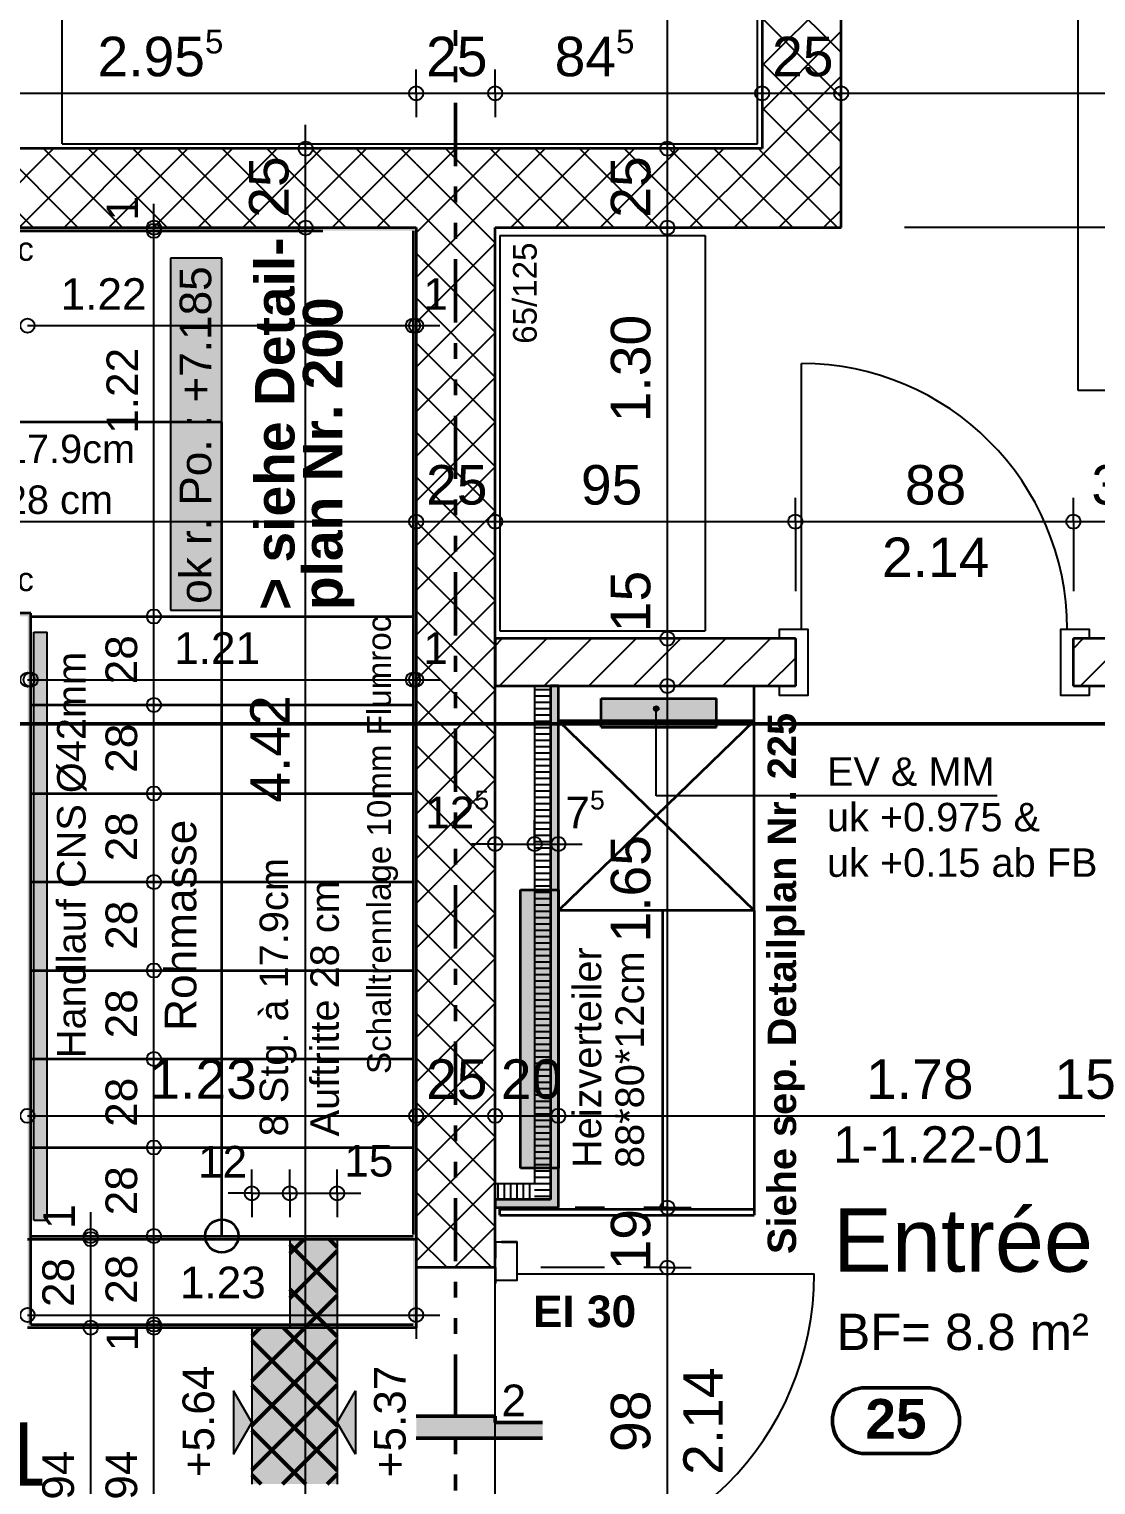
# Model space of a CAD drawing. Header units: centimetres. Extents: x 0.3 to 84.3, y 0.3 to 59.7.
# Drawn here: x 49.17 to 55.92, y 29.68 to 38.89 of the extents above; entities that cross this region are included whole.
import ezdxf

# ---------------------------------------------------------------- set-up
doc = ezdxf.new("R2010")
doc.units = ezdxf.units.CM
for name, pattern in [('AUSGEZOGEN', [0]), ('LINIE_23', [0.79, 0.4, -0.13, 0, -0.13, 0, -0.13]), ('PHANTOM', [63.5, 31.75, -6.35, 6.35, -6.35, 6.35, -6.35]), ('PUNKT', [6.35, 0, -6.35]), ('RAND', [44.45, 12.7, -6.35, 12.7, -6.35, 0, -6.35]), ('STRICHPUNKT', [25.4, 12.7, -6.35, 0, -6.35]), ('VERDECKT', [9.525, 6.35, -3.175])]:
    doc.linetypes.add(name, pattern=pattern)
for name, color, linetype, lineweight in [('Bauachsen grob', 7, 'RAND', 25), ('Bodenplatte', 7, 'AUSGEZOGEN', 35), ('Daemmung', 7, 'AUSGEZOGEN', 35), ('Detailmasse', 7, 'AUSGEZOGEN', 25), ('Einbaumoebel', 7, 'AUSGEZOGEN', 25), ('Lauflinie', 7, 'AUSGEZOGEN', 25), ('Leichtbauwaende', 7, 'AUSGEZOGEN', 35), ('Metallbauarbeiten', 7, 'AUSGEZOGEN', 35), ('Raumbezeichnung', 7, 'AUSGEZOGEN', 35), ('Schnittbegrenzung', 7, 'AUSGEZOGEN', 25), ('Stufen', 7, 'AUSGEZOGEN', 50), ('Text Koten', 7, 'AUSGEZOGEN', 50), ('Text Werkplan Ausfuehrung', 7, 'AUSGEZOGEN', 50), ('Tuerschwelle', 7, 'AUSGEZOGEN', 50), ('Tuerzarge', 7, 'AUSGEZOGEN', 25), ('Vermassung Decke', 180, 'VERDECKT', 50), ('Wand Beton bewehrt', 7, 'AUSGEZOGEN', 35), ('Wand Mauerwerk tragend', 7, 'AUSGEZOGEN', 35), ('Werkplan- Ausfuehrungsmasse', 7, 'AUSGEZOGEN', 25)]:
    doc.layers.add(name, color=color, linetype=linetype, lineweight=lineweight)
for name, color, linetype, lineweight, true_color in [('Brand Text', 7, 'AUSGEZOGEN', 35, 0x656565), ('Elektro Text', 7, 'AUSGEZOGEN', 35, 0x656565), ('Fachplaner Elektro', 7, 'AUSGEZOGEN', 35, 0x656565), ('Fachplaner HLK', 7, 'AUSGEZOGEN', 35, 0x656565), ('HLK Text', 7, 'AUSGEZOGEN', 35, 0x656565), ('Moebel', 7, 'AUSGEZOGEN', 25, 0xababab), ('Sanitaer Vermassung', 7, 'AUSGEZOGEN', 35, 0x656565)]:
    doc.layers.add(name, color=color, linetype=linetype, lineweight=lineweight, true_color=true_color)
doc.styles.add('ARIAL', font='ARIAL.TTF')

msp = doc.modelspace()

# ---------------------------------------------------------------- hatches: boundary and pattern name
at = {"layer": 'Bodenplatte', "linetype": 'AUSGEZOGEN', "lineweight": 50, "true_color": 0xe0ffe0}
msp.add_hatch(color=254, dxfattribs=at).paths.add_polyline_path([(50.58, 29.684), (51.12, 29.684), (51.12, 31.234), (50.82, 31.234), (50.82, 30.674), (50.58, 30.674)])
at = {"layer": 'Bodenplatte', "linetype": 'AUSGEZOGEN', "lineweight": 25}
msp.add_hatch(color=7, dxfattribs=at).paths.add_polyline_path([(50.464, 30.274), (50.464, 29.874), (50.58, 30.074)])
msp.add_hatch(color=7, dxfattribs=at).paths.add_polyline_path([(51.236, 30.274), (51.236, 29.874), (51.12, 30.074)], flags=16)
at = {"layer": 'Daemmung', "linetype": 'PUNKT', "lineweight": 35}
msp.add_hatch(color=254, dxfattribs=at).paths.add_polyline_path([(46.8507, 37.634), (46.8622, 37.614), (51.6, 37.614), (51.6, 30.694), (49.18, 30.694), (49.18, 31.254), (49.16, 31.254), (49.16, 30.674), (51.62, 30.674), (51.62, 37.634)])
at = {"layer": 'Daemmung', "linetype": 'AUSGEZOGEN', "lineweight": 35}
msp.add_hatch(color=254, dxfattribs=at).paths.add_polyline_path([(49.18, 31.254), (49.18, 35.194), (48.2594, 35.194), (48.2709, 35.174), (49.16, 35.174), (49.16, 31.254)])
at = {"layer": 'Elektro Text', "linetype": 'AUSGEZOGEN', "lineweight": 25}
for points in [[(53.125, 34.591), (53.155, 34.591), (53.1529, 34.5985)], [(53.125, 34.591), (53.1529, 34.5985), (53.1271, 34.5985)], [(53.1271, 34.5835), (53.155, 34.591), (53.125, 34.591)], [(53.1271, 34.5985), (53.1529, 34.5985), (53.1475, 34.6039)], [(53.1271, 34.5985), (53.1475, 34.6039), (53.1325, 34.6039)], [(53.1271, 34.5835), (53.1529, 34.5835), (53.155, 34.591)], [(53.1325, 34.5781), (53.1529, 34.5835), (53.1271, 34.5835)], [(53.1325, 34.6039), (53.1475, 34.6039), (53.14, 34.606)], [(53.1325, 34.5781), (53.1475, 34.5781), (53.1529, 34.5835)], [(53.1475, 34.5781), (53.1325, 34.5781), (53.14, 34.576)]]:
    msp.add_hatch(color=40, dxfattribs=at).paths.add_polyline_path(points)
at = {"layer": 'Fachplaner Elektro', "linetype": 'AUSGEZOGEN', "lineweight": 35, "true_color": 0xfff5eb}
msp.add_hatch(color=7, dxfattribs=at).paths.add_polyline_path([(52.79, 34.654), (52.79, 34.474), (53.52, 34.474), (53.52, 34.654)])
at = {"layer": 'Fachplaner HLK', "linetype": 'AUSGEZOGEN', "lineweight": 35, "true_color": 0xffebeb}
msp.add_hatch(color=7, dxfattribs=at).paths.add_polyline_path([(52.28, 31.684), (52.52, 31.684), (52.52, 33.444), (52.28, 33.444)])
at = {"layer": 'Leichtbauwaende', "linetype": 'AUSGEZOGEN', "lineweight": 25, "true_color": 0xc7c7c7}
for points in [[(52.52, 31.434), (52.52, 34.734), (52.47, 34.734), (52.47, 31.434)], [(52.12, 31.434), (52.47, 31.434), (52.47, 31.484), (52.12, 31.484)]]:
    msp.add_hatch(color=9, dxfattribs=at).paths.add_polyline_path(points)
at = {"layer": 'Metallbauarbeiten', "linetype": 'AUSGEZOGEN', "lineweight": 25, "true_color": 0xf1f1f1}
msp.add_hatch(color=7, dxfattribs=at).paths.add_polyline_path([(49.2, 35.074), (49.2, 31.354), (49.284, 31.354), (49.284, 35.074)])
at = {"layer": 'Text Koten', "linetype": 'AUSGEZOGEN', "lineweight": 25, "true_color": 0xf1f1f1}
msp.add_hatch(color=7, dxfattribs=at).paths.add_polyline_path([(50.39, 35.214), (50.39, 37.4407), (50.0656, 37.4407), (50.0656, 35.214)])
at = {"layer": 'Tuerschwelle', "linetype": 'AUSGEZOGEN', "lineweight": 50, "true_color": 0x575757}
msp.add_hatch(color=251, dxfattribs=at).paths.add_polyline_path([(51.62, 30.114), (51.62, 29.974), (52.42, 29.974), (52.42, 30.074), (52.12, 30.074), (52.12, 30.114)])

# ---------------------------------------------------------------- linework, layer by layer
at = {"layer": 'Bauachsen grob', "color": 32, "linetype": 'LINIE_23', "lineweight": 50, "true_color": 0xc36e14}
msp.add_line((51.87, 1.394), (51.87, 57.974), dxfattribs=at)
at = {"layer": 'Bodenplatte', "color": 92, "linetype": 'VERDECKT', "lineweight": 35, "true_color": 0x00c600}
for p, q in [((49.16, 31.234), (51.62, 31.234)), ((51.62, 31.234), (51.62, 30.674)), ((51.62, 30.674), (49.16, 30.674))]:
    msp.add_line(p, q, dxfattribs=at)
at = {"layer": 'Bodenplatte', "color": 7, "linetype": 'AUSGEZOGEN', "lineweight": 25}
for p, q in [((50.82, 31.234), (50.82, 30.674)), ((51.12, 31.234), (50.82, 31.234)), ((51.08, 31.234), (50.82, 31.234)), ((51.12, 31.234), (50.82, 31.234)), ((51.08, 31.234), (50.82, 31.234)), ((51.12, 31.234), (51.12, 29.684)), ((50.82, 30.674), (50.58, 30.674)), ((50.58, 30.674), (50.58, 29.684)), ((50.58, 30.074), (50.464, 30.274)), ((50.464, 30.274), (50.464, 29.874)), ((51.12, 30.074), (51.236, 30.274)), ((51.236, 30.274), (51.236, 29.874)), ((50.464, 29.874), (50.58, 30.074)), ((50.58, 30.074), (50.58, 30.074)), ((50.58, 30.074), (50.58, 30.074)), ((50.58, 30.074), (50.58, 29.874)), ((50.58, 30.074), (50.58, 30.074)), ((50.58, 30.074), (50.58, 30.074)), ((51.236, 29.874), (51.12, 30.074)), ((51.12, 30.074), (51.12, 30.074)), ((51.12, 30.074), (51.12, 30.074)), ((51.12, 30.074), (51.12, 29.874)), ((51.12, 30.074), (51.12, 30.074)), ((51.12, 30.074), (51.12, 30.074))]:
    msp.add_line(p, q, dxfattribs=at)
at = {"layer": 'Bodenplatte', "color": 7, "linetype": 'AUSGEZOGEN', "lineweight": 50}
for p, q in [((50.82, 31.1435), (50.9105, 31.234)), ((51.0695, 31.234), (51.12, 31.1835)), ((50.82, 31.2006), (51.12, 30.9006)), ((50.82, 30.8607), (51.12, 31.1607)), ((50.58, 30.3379), (51.12, 30.8779)), ((50.82, 30.9178), (51.12, 30.6178)), ((50.58, 30.6207), (50.6333, 30.674)), ((50.781, 30.674), (51.12, 30.335)), ((50.58, 30.055), (51.12, 30.595)), ((50.58, 30.5921), (51.12, 30.0521)), ((50.58, 29.7722), (51.12, 30.3122)), ((50.58, 30.3093), (51.12, 29.7693)), ((50.7747, 29.684), (51.12, 30.0293)), ((50.58, 30.0264), (50.9224, 29.684)), ((50.58, 29.7436), (50.6396, 29.684)), ((51.0575, 29.684), (51.12, 29.7465))]:
    msp.add_line(p, q, dxfattribs=at)
at = {"layer": 'Daemmung', "color": 240, "linetype": 'VERDECKT', "lineweight": 35}
for p, q in [((44.68, 37.614), (51.6, 37.614)), ((51.6, 37.614), (51.6, 30.694)), ((49.18, 35.194), (48.2594, 35.194)), ((49.18, 30.694), (49.18, 35.194)), ((49.18, 30.694), (51.6, 30.694))]:
    msp.add_line(p, q, dxfattribs=at)
at = {"layer": 'Detailmasse', "color": 240, "linetype": 'AUSGEZOGEN', "lineweight": 25}
for p, q in [((49.96, 37.634), (49.96, 37.784)), ((49.96, 37.634), (49.81, 37.634)), ((49.96, 37.614), (49.81, 37.614)), ((49.96, 37.634), (50.11, 37.634)), ((49.96, 37.614), (49.96, 37.634)), ((49.96, 37.614), (50.11, 37.614)), ((49.96, 35.174), (49.96, 37.614)), ((51.6, 37.014), (51.6, 37.164)), ((51.62, 37.014), (51.62, 37.164)), ((49.16, 37.014), (51.6, 37.014)), ((51.6, 37.014), (51.6, 36.864)), ((51.6, 37.014), (51.62, 37.014)), ((51.62, 37.014), (51.62, 36.864)), ((51.62, 37.014), (51.77, 37.014)), ((49.96, 35.174), (49.81, 35.174)), ((49.96, 35.174), (50.11, 35.174)), ((49.96, 34.614), (49.96, 35.174)), ((49.18, 34.774), (49.18, 34.924)), ((51.6, 34.774), (51.6, 34.924)), ((51.62, 34.774), (51.62, 34.924)), ((49.16, 34.774), (49.18, 34.774)), ((49.18, 34.774), (49.18, 34.624)), ((49.18, 34.774), (51.6, 34.774)), ((51.6, 34.774), (51.6, 34.624)), ((51.6, 34.774), (51.62, 34.774)), ((51.62, 34.774), (51.62, 34.624)), ((51.62, 34.774), (51.77, 34.774)), ((49.96, 34.614), (49.81, 34.614)), ((49.96, 34.614), (50.11, 34.614)), ((49.96, 34.054), (49.96, 34.614)), ((49.96, 34.054), (49.81, 34.054)), ((49.96, 34.054), (50.11, 34.054)), ((49.96, 33.494), (49.96, 34.054)), ((49.96, 33.494), (49.81, 33.494)), ((49.96, 33.494), (50.11, 33.494)), ((49.96, 32.934), (49.96, 33.494)), ((49.96, 32.934), (49.81, 32.934)), ((49.96, 32.934), (50.11, 32.934)), ((49.96, 32.374), (49.96, 32.934)), ((49.96, 32.374), (49.81, 32.374)), ((49.96, 32.374), (50.11, 32.374)), ((49.96, 31.814), (49.96, 32.374)), ((49.96, 31.814), (49.81, 31.814)), ((49.96, 31.814), (50.11, 31.814)), ((49.96, 31.254), (49.96, 31.814)), ((49.96, 31.254), (49.81, 31.254)), ((49.96, 31.254), (50.11, 31.254)), ((49.96, 30.694), (49.96, 31.254)), ((49.96, 30.694), (49.81, 30.694)), ((49.96, 30.674), (49.81, 30.674)), ((49.96, 30.694), (50.11, 30.694)), ((49.96, 30.674), (49.96, 30.694)), ((49.96, 30.674), (50.11, 30.674))]:
    msp.add_line(p, q, dxfattribs=at)
msp.add_lwpolyline([(49.96, 28.794), (49.96, 30.1981), (49.96, 30.1981), (49.96, 30.674)], dxfattribs=at)
for centre in [(49.96, 37.634), (49.96, 37.614), (49.16, 37.014), (51.6, 37.014), (51.62, 37.014), (49.96, 35.174), (49.16, 34.774), (49.18, 34.774), (51.6, 34.774), (51.62, 34.774), (49.96, 34.614), (49.96, 34.054), (49.96, 33.494), (49.96, 32.934), (49.96, 32.374), (49.96, 31.814), (49.96, 31.254), (49.96, 30.694), (49.96, 30.674)]:
    msp.add_circle(centre, 0.045, dxfattribs=at)
at = {"layer": 'Einbaumoebel', "color": 7, "linetype": 'AUSGEZOGEN', "lineweight": 35}
for p, q in [((53.76, 33.314), (53.76, 34.734)), ((53.76, 34.514), (52.52, 34.514)), ((52.52, 33.314), (52.52, 34.514)), ((52.52, 34.514), (53.76, 33.314)), ((53.76, 34.514), (52.52, 33.314)), ((53.76, 33.314), (52.52, 33.314)), ((52.15, 31.386), (52.15, 31.424)), ((52.15, 31.424), (53.76, 31.424)), ((53.76, 31.424), (53.76, 31.386)), ((52.15, 31.386), (53.76, 31.386))]:
    msp.add_line(p, q, dxfattribs=at)
at = {"layer": 'Einbaumoebel', "color": 7, "linetype": 'PHANTOM', "lineweight": 35}
for p, q in [((53.18, 33.314), (53.18, 31.424)), ((53.76, 33.314), (53.76, 31.424))]:
    msp.add_line(p, q, dxfattribs=at)
at = {"layer": 'Elektro Text', "color": 40, "linetype": 'AUSGEZOGEN', "lineweight": 25}
for p, q in [((53.125, 34.591), (53.125, 34.591)), ((53.14, 34.606), (53.14, 34.606)), ((53.14, 34.04), (53.14, 34.591)), ((53.14, 34.576), (53.14, 34.576)), ((53.155, 34.591), (53.155, 34.591)), ((55.2967, 34.04), (53.14, 34.04))]:
    msp.add_line(p, q, dxfattribs=at)
msp.add_circle((53.14, 34.591), 0.015, dxfattribs=at)
at = {"layer": 'Fachplaner Elektro', "color": 40, "linetype": 'VERDECKT', "lineweight": 35}
for p, q in [((52.79, 34.474), (52.79, 34.654)), ((52.79, 34.654), (53.52, 34.654)), ((53.52, 34.474), (53.52, 34.654)), ((52.79, 34.474), (53.52, 34.474))]:
    msp.add_line(p, q, dxfattribs=at)
at = {"layer": 'Fachplaner HLK', "color": 240, "linetype": 'VERDECKT', "lineweight": 35}
for p, q in [((52.28, 33.444), (52.52, 33.444)), ((52.28, 31.684), (52.28, 33.444)), ((52.52, 33.444), (52.52, 31.684)), ((52.52, 31.684), (52.28, 31.684))]:
    msp.add_line(p, q, dxfattribs=at)
at = {"layer": 'Lauflinie', "color": 7, "linetype": 'AUSGEZOGEN', "lineweight": 35}
for p, q in [((50.39, 36.404), (47.5608, 36.404)), ((50.39, 31.254), (50.39, 36.404)), ((50.39, 31.359), (50.39, 31.359)), ((50.285, 31.254), (50.285, 31.254)), ((50.495, 31.254), (50.495, 31.254)), ((50.39, 31.149), (50.39, 31.149))]:
    msp.add_line(p, q, dxfattribs=at)
msp.add_circle((50.39, 31.254), 0.105, dxfattribs=at)
at = {"layer": 'Leichtbauwaende', "color": 7, "linetype": 'AUSGEZOGEN', "lineweight": 25}
for p, q in [((52.47, 34.734), (52.37, 34.734)), ((52.37, 34.734), (52.37, 31.584)), ((52.47, 31.484), (52.47, 34.734)), ((52.47, 34.7104), (52.37, 34.7104)), ((52.47, 34.6704), (52.37, 34.6704)), ((52.47, 34.6303), (52.37, 34.6303)), ((52.47, 34.5902), (52.37, 34.5902)), ((52.47, 34.5501), (52.37, 34.5501)), ((52.47, 34.51), (52.37, 34.51)), ((52.47, 34.47), (52.37, 34.47)), ((52.47, 34.4299), (52.37, 34.4299)), ((52.47, 34.3898), (52.37, 34.3898)), ((52.47, 34.3497), (52.37, 34.3497)), ((52.47, 34.3096), (52.37, 34.3096)), ((52.47, 34.2696), (52.37, 34.2696)), ((52.47, 34.2295), (52.37, 34.2295)), ((52.47, 34.1894), (52.37, 34.1894)), ((52.47, 34.1493), (52.37, 34.1493)), ((52.47, 34.1092), (52.37, 34.1092)), ((52.47, 34.0692), (52.37, 34.0692)), ((52.47, 34.0291), (52.37, 34.0291)), ((52.47, 33.989), (52.37, 33.989)), ((52.47, 33.9489), (52.37, 33.9489)), ((52.47, 33.9088), (52.37, 33.9088)), ((52.47, 33.8688), (52.37, 33.8688)), ((52.47, 33.8287), (52.37, 33.8287)), ((52.47, 33.7886), (52.37, 33.7886)), ((52.47, 33.7485), (52.37, 33.7485)), ((52.47, 33.7084), (52.37, 33.7084)), ((52.47, 33.6684), (52.37, 33.6684)), ((52.47, 33.6283), (52.37, 33.6283)), ((52.47, 33.5882), (52.37, 33.5882)), ((52.47, 33.5481), (52.37, 33.5481)), ((52.47, 33.508), (52.37, 33.508)), ((52.47, 33.468), (52.37, 33.468)), ((52.47, 33.4279), (52.37, 33.4279)), ((52.47, 33.3878), (52.37, 33.3878)), ((52.47, 33.1072), (52.37, 33.1072)), ((52.37, 31.584), (52.12, 31.584)), ((52.12, 31.584), (52.12, 31.484)), ((52.14, 31.484), (52.14, 31.584)), ((52.1801, 31.484), (52.1801, 31.584)), ((52.2202, 31.484), (52.2202, 31.584)), ((52.2603, 31.484), (52.2603, 31.584)), ((52.3004, 31.484), (52.3004, 31.584)), ((52.3404, 31.484), (52.3404, 31.584)), ((52.12, 31.484), (52.37, 31.484)), ((52.37, 31.484), (52.47, 31.484))]:
    msp.add_line(p, q, dxfattribs=at)
at = {"layer": 'Leichtbauwaende', "color": 7, "linetype": 'AUSGEZOGEN', "lineweight": 35}
for p, q in [((52.52, 34.734), (52.47, 34.734)), ((52.47, 34.734), (52.47, 31.484)), ((52.52, 31.434), (52.52, 34.734)), ((52.37, 31.484), (52.12, 31.484)), ((52.12, 31.484), (52.12, 31.434)), ((52.12, 31.434), (52.47, 31.434)), ((52.47, 31.484), (52.37, 31.484)), ((52.47, 31.434), (52.52, 31.434))]:
    msp.add_line(p, q, dxfattribs=at)
at = {"layer": 'Leichtbauwaende', "color": 7, "linetype": 'AUSGEZOGEN', "lineweight": 25}
for points in [[(52.47, 33.3477), (52.47, 33.3477), (52.37, 33.3477)], [(52.47, 33.3076), (52.47, 33.3076), (52.37, 33.3076)], [(52.47, 33.2676), (52.47, 33.2676), (52.37, 33.2676)], [(52.47, 33.2275), (52.47, 33.2275), (52.37, 33.2275)], [(52.47, 33.1874), (52.47, 33.1874), (52.37, 33.1874)], [(52.47, 33.1473), (52.47, 33.1473), (52.37, 33.1473)], [(52.47, 33.0672), (52.47, 33.0672), (52.37, 33.0672)], [(52.47, 33.0271), (52.47, 33.0271), (52.37, 33.0271)], [(52.47, 32.987), (52.47, 32.987), (52.37, 32.987)], [(52.47, 32.9469), (52.47, 32.9469), (52.37, 32.9469)], [(52.47, 32.9068), (52.47, 32.9068), (52.37, 32.9068)], [(52.47, 32.8668), (52.47, 32.8668), (52.37, 32.8668)], [(52.47, 32.8267), (52.47, 32.8267), (52.37, 32.8267)], [(52.47, 32.7866), (52.47, 32.7866), (52.37, 32.7866)], [(52.47, 32.7465), (52.47, 32.7465), (52.37, 32.7465)], [(52.47, 32.7064), (52.47, 32.7064), (52.37, 32.7064)], [(52.47, 32.6664), (52.47, 32.6664), (52.37, 32.6664)], [(52.47, 32.6263), (52.47, 32.6263), (52.37, 32.6263)], [(52.47, 32.5862), (52.47, 32.5862), (52.37, 32.5862)], [(52.47, 32.5461), (52.47, 32.5461), (52.37, 32.5461)], [(52.47, 32.506), (52.47, 32.506), (52.37, 32.506)], [(52.47, 32.466), (52.47, 32.466), (52.37, 32.466)], [(52.47, 32.4259), (52.47, 32.4259), (52.37, 32.4259)], [(52.47, 32.3858), (52.47, 32.3858), (52.37, 32.3858)], [(52.47, 32.3457), (52.47, 32.3457), (52.37, 32.3457)], [(52.47, 32.3056), (52.47, 32.3056), (52.37, 32.3056)], [(52.47, 32.2656), (52.47, 32.2656), (52.37, 32.2656)], [(52.47, 32.2255), (52.47, 32.2255), (52.37, 32.2255)], [(52.47, 32.1854), (52.47, 32.1854), (52.37, 32.1854)], [(52.47, 32.1453), (52.47, 32.1453), (52.37, 32.1453)], [(52.47, 32.1052), (52.47, 32.1052), (52.37, 32.1052)], [(52.47, 32.0652), (52.47, 32.0652), (52.37, 32.0652)], [(52.47, 32.0251), (52.47, 32.0251), (52.37, 32.0251)], [(52.47, 31.985), (52.47, 31.985), (52.37, 31.985)], [(52.47, 31.9449), (52.47, 31.9449), (52.37, 31.9449)], [(52.47, 31.9048), (52.47, 31.9048), (52.37, 31.9048)], [(52.47, 31.8648), (52.47, 31.8648), (52.37, 31.8648)], [(52.47, 31.8247), (52.47, 31.8247), (52.37, 31.8247)], [(52.47, 31.7846), (52.47, 31.7846), (52.37, 31.7846)], [(52.47, 31.7445), (52.47, 31.7445), (52.37, 31.7445)], [(52.47, 31.7044), (52.47, 31.7044), (52.37, 31.7044)], [(52.47, 31.6644), (52.47, 31.6644), (52.37, 31.6644)], [(52.47, 31.6243), (52.47, 31.6243), (52.37, 31.6243)], [(52.47, 31.5842), (52.47, 31.5842), (52.37, 31.5842)], [(52.47, 31.5441), (52.47, 31.5441), (52.37, 31.5441)], [(52.47, 31.504), (52.47, 31.504), (52.37, 31.504)]]:
    msp.add_lwpolyline(points, dxfattribs=at)
at = {"layer": 'Metallbauarbeiten', "color": 7, "linetype": 'AUSGEZOGEN', "lineweight": 25}
for p, q in [((49.2, 35.074), (49.284, 35.074)), ((49.2, 31.354), (49.2, 35.074)), ((49.284, 31.354), (49.284, 35.074)), ((49.2, 31.354), (49.284, 31.354))]:
    msp.add_line(p, q, dxfattribs=at)
at = {"layer": 'Moebel', "color": 253, "linetype": 'AUSGEZOGEN', "lineweight": 25, "true_color": 0xababab}
for p, q in [((55.81, 36.604), (55.81, 40.604)), ((49.38, 38.164), (49.38, 39.464)), ((53.78, 38.164), (53.78, 39.464)), ((49.38, 38.164), (53.78, 38.164)), ((52.15, 37.584), (53.45, 37.584)), ((52.15, 37.584), (52.15, 35.084)), ((53.45, 37.584), (53.45, 35.084)), ((59.01, 36.604), (55.81, 36.604)), ((52.15, 35.084), (53.45, 35.084))]:
    msp.add_line(p, q, dxfattribs=at)
at = {"layer": 'Sanitaer Vermassung', "color": 240, "linetype": 'AUSGEZOGEN', "lineweight": 25}
for p, q in [((52.12, 33.734), (52.12, 33.884)), ((52.37, 33.734), (52.37, 33.884)), ((52.52, 33.734), (52.52, 33.884)), ((52.12, 33.734), (51.97, 33.734)), ((52.12, 33.734), (52.12, 33.584)), ((52.12, 33.734), (52.12, 33.734)), ((52.12, 33.734), (52.37, 33.734)), ((52.37, 33.734), (52.37, 33.584)), ((52.37, 33.734), (52.37, 33.734)), ((52.37, 33.734), (52.52, 33.734)), ((52.52, 33.734), (52.52, 33.584)), ((52.52, 33.734), (52.52, 33.734)), ((52.52, 33.734), (52.67, 33.734))]:
    msp.add_line(p, q, dxfattribs=at)
for centre in [(52.12, 33.734), (52.37, 33.734), (52.52, 33.734)]:
    msp.add_circle(centre, 0.045, dxfattribs=at)
at = {"layer": 'Schnittbegrenzung', "color": 14, "linetype": 'STRICHPUNKT', "lineweight": 50, "true_color": 0xb20000}
msp.add_line((21.3, 34.494), (72.516, 34.494), dxfattribs=at)
at = {"layer": 'Stufen', "color": 7, "linetype": 'AUSGEZOGEN', "lineweight": 35}
for p, q in [((49.18, 35.174), (51.6, 35.174)), ((49.18, 34.614), (51.6, 34.614)), ((49.18, 34.054), (51.6, 34.054)), ((49.18, 33.494), (51.6, 33.494)), ((49.18, 32.934), (51.6, 32.934)), ((49.18, 32.374), (51.6, 32.374)), ((49.18, 31.814), (51.6, 31.814)), ((49.18, 31.254), (51.6, 31.254)), ((49.19, 31.254), (51.59, 31.254))]:
    msp.add_line(p, q, dxfattribs=at)
at = {"layer": 'Text Koten', "color": 7, "linetype": 'AUSGEZOGEN', "lineweight": 25}
for p, q in [((50.0656, 37.4407), (50.0656, 35.214)), ((50.39, 37.4407), (50.0656, 37.4407)), ((50.39, 35.214), (50.39, 37.4407)), ((50.0656, 35.214), (50.39, 35.214))]:
    msp.add_line(p, q, dxfattribs=at)
at = {"layer": 'Text Werkplan Ausfuehrung', "color": 240, "linetype": 'AUSGEZOGEN', "lineweight": 50}
for p, q in [((54.8511, 30.2941), (54.4626, 30.2941)), ((54.8511, 29.8774), (54.4626, 29.8774))]:
    msp.add_line(p, q, dxfattribs=at)
for centre, start, end in [((54.4626, 30.0857), 90, 270), ((54.8511, 30.0857), 270, 90)]:
    msp.add_arc(centre, 0.2083, start, end, dxfattribs=at)
at = {"layer": 'Tuerschwelle', "color": 7, "linetype": 'AUSGEZOGEN', "lineweight": 50}
for p, q in [((52.12, 30.114), (51.62, 30.114)), ((52.12, 30.074), (52.12, 30.114)), ((52.42, 30.074), (52.12, 30.074)), ((51.62, 29.974), (52.42, 29.974))]:
    msp.add_line(p, q, dxfattribs=at)
at = {"layer": 'Tuerzarge', "color": 7, "linetype": 'AUSGEZOGEN', "lineweight": 25}
for p, q in [((54.06, 35.094), (54.06, 36.774)), ((52.26, 31.014), (54.14, 31.014))]:
    msp.add_line(p, q, dxfattribs=at)
for points in [[(54.02, 34.884), (54.02, 35.034), (53.92, 35.034), (53.92, 35.094), (54.1, 35.094), (54.1, 34.674), (53.92, 34.674), (53.92, 34.734), (54.02, 34.734), (54.02, 34.884)], [(55.7, 34.884), (55.7, 35.094), (55.88, 35.094), (55.88, 35.034), (55.78, 35.034), (55.78, 34.734), (55.88, 34.734), (55.88, 34.674), (55.7, 34.674), (55.7, 34.884)], [(52.12, 31.214), (52.12, 30.974), (52.26, 30.974), (52.26, 31.214), (52.12, 31.214)]]:
    msp.add_lwpolyline(points, dxfattribs=at)
for centre, radius, start, end in [((54.06, 35.094), 1.68, 0, 90), ((52.26, 31.014), 1.88, 270, 0)]:
    msp.add_arc(centre, radius, start, end, dxfattribs=at)
at = {"layer": 'Vermassung Decke', "color": 92, "linetype": 'AUSGEZOGEN', "lineweight": 25, "true_color": 0x00c600}
for p, q in [((50.58, 31.524), (50.58, 31.674)), ((50.82, 31.524), (50.82, 31.674)), ((51.12, 31.524), (51.12, 31.674)), ((50.58, 31.524), (50.43, 31.524)), ((50.58, 31.524), (50.58, 31.374)), ((50.58, 31.524), (50.58, 31.524)), ((50.58, 31.524), (50.82, 31.524)), ((50.82, 31.524), (50.82, 31.374)), ((50.82, 31.524), (50.82, 31.524)), ((50.82, 31.524), (51.12, 31.524)), ((51.12, 31.524), (51.12, 31.374)), ((51.12, 31.524), (51.12, 31.524)), ((51.12, 31.524), (51.27, 31.524)), ((49.56, 31.254), (49.56, 31.404)), ((49.56, 31.254), (49.41, 31.254)), ((49.56, 31.234), (49.41, 31.234)), ((49.56, 31.254), (49.71, 31.254)), ((49.56, 31.254), (49.56, 31.254)), ((49.56, 31.234), (49.56, 31.254)), ((49.56, 31.234), (49.71, 31.234)), ((49.56, 31.234), (49.56, 31.234)), ((49.56, 30.674), (49.56, 31.234)), ((51.62, 30.754), (51.62, 30.904)), ((49.16, 30.754), (51.62, 30.754)), ((49.56, 30.674), (49.41, 30.674)), ((49.56, 30.674), (49.71, 30.674)), ((49.56, 30.674), (49.56, 30.674)), ((49.56, 28.794), (49.56, 30.674)), ((51.62, 30.754), (51.62, 30.604)), ((51.62, 30.754), (51.62, 30.754)), ((51.62, 30.754), (51.77, 30.754))]:
    msp.add_line(p, q, dxfattribs=at)
for centre in [(50.58, 31.524), (50.82, 31.524), (51.12, 31.524), (49.56, 31.254), (49.56, 31.234), (49.16, 30.754), (51.62, 30.754), (49.56, 30.674)]:
    msp.add_circle(centre, 0.045, dxfattribs=at)
at = {"layer": 'Wand Beton bewehrt', "color": 7, "linetype": 'AUSGEZOGEN', "lineweight": 35}
for p, q in [((53.81, 41.134), (53.81, 38.134)), ((54.31, 37.634), (54.31, 40.634)), ((51.62, 38.134), (45.71, 38.134)), ((52.12, 38.134), (51.62, 38.134)), ((53.81, 38.134), (52.12, 38.134)), ((46.8507, 37.634), (51.62, 37.634)), ((51.62, 37.634), (51.62, 31.054)), ((52.12, 37.634), (53.81, 37.634)), ((52.12, 35.034), (52.12, 37.634)), ((53.81, 37.634), (54.31, 37.634)), ((52.12, 34.734), (52.12, 35.034)), ((52.12, 31.584), (52.12, 34.734)), ((52.12, 31.484), (52.12, 31.584)), ((52.12, 31.434), (52.12, 31.484)), ((52.12, 31.386), (52.12, 31.434)), ((52.12, 31.054), (52.12, 31.386)), ((52.12, 31.054), (51.62, 31.054))]:
    msp.add_line(p, q, dxfattribs=at)
at = {"layer": 'Wand Beton bewehrt', "color": 7, "linetype": 'AUSGEZOGEN', "lineweight": 25}
for p, q in [((53.81, 39.2415), (54.31, 38.7415)), ((53.81, 38.659), (54.31, 39.159)), ((53.81, 38.9587), (54.31, 38.4587)), ((53.81, 38.3762), (54.31, 38.8762)), ((53.81, 38.6758), (54.31, 38.1758)), ((53.81, 38.0933), (54.31, 38.5933)), ((53.81, 38.393), (54.31, 37.893)), ((53.81, 37.8105), (54.31, 38.3105)), ((49.195, 37.634), (48.695, 38.134)), ((48.8252, 37.634), (49.3252, 38.134)), ((49.4778, 37.634), (48.9778, 38.134)), ((49.108, 37.634), (49.608, 38.134)), ((49.7607, 37.634), (49.2607, 38.134)), ((49.3909, 37.634), (49.8909, 38.134)), ((50.0435, 37.634), (49.5435, 38.134)), ((49.6737, 37.634), (50.1737, 38.134)), ((50.3263, 37.634), (49.8263, 38.134)), ((49.9565, 37.634), (50.4565, 38.134)), ((50.6092, 37.634), (50.1092, 38.134)), ((50.2394, 37.634), (50.7394, 38.134)), ((50.892, 37.634), (50.392, 38.134)), ((50.5222, 37.634), (51.0222, 38.134)), ((51.1749, 37.634), (50.6749, 38.134)), ((50.8051, 37.634), (51.3051, 38.134)), ((51.4577, 37.634), (50.9577, 38.134)), ((51.0879, 37.634), (51.5879, 38.134)), ((51.62, 37.7546), (51.2406, 38.134)), ((51.62, 38.0374), (51.5234, 38.134)), ((51.62, 37.8832), (51.8708, 38.134)), ((51.8062, 38.134), (52.12, 37.8202)), ((52.0891, 38.134), (52.12, 38.1031)), ((52.12, 38.1004), (52.1536, 38.134)), ((52.12, 37.8176), (52.4364, 38.134)), ((52.2193, 37.634), (52.7193, 38.134)), ((52.8719, 37.634), (52.3719, 38.134)), ((52.5021, 37.634), (53.0021, 38.134)), ((53.1548, 37.634), (52.6548, 38.134)), ((52.785, 37.634), (53.285, 38.134)), ((53.4376, 37.634), (52.9376, 38.134)), ((53.0678, 37.634), (53.5678, 38.134)), ((53.7205, 37.634), (53.2205, 38.134)), ((53.81, 37.8273), (53.5033, 38.134)), ((53.81, 38.1101), (53.7861, 38.134)), ((51.62, 37.6004), (52.12, 38.1004)), ((52.5891, 37.634), (52.12, 38.1031)), ((53.3507, 37.634), (53.81, 38.0933)), ((53.81, 38.1101), (54.2861, 37.634)), ((51.62, 38.0374), (52.12, 37.5374)), ((53.9163, 37.634), (54.31, 38.0277)), ((51.3708, 37.634), (51.62, 37.8832)), ((51.62, 37.3176), (52.12, 37.8176)), ((52.3062, 37.634), (52.12, 37.8202)), ((53.6335, 37.634), (53.81, 37.8105)), ((53.81, 37.8273), (54.0033, 37.634)), ((51.62, 37.7546), (52.12, 37.2546)), ((54.1992, 37.634), (54.31, 37.7448)), ((51.62, 37.0347), (52.12, 37.5347)), ((51.62, 37.4717), (52.12, 36.9717)), ((51.62, 36.7519), (52.12, 37.2519)), ((51.62, 37.1889), (52.12, 36.6889)), ((51.62, 36.469), (52.12, 36.969)), ((51.62, 36.906), (52.12, 36.406)), ((51.62, 36.1862), (52.12, 36.6862)), ((51.62, 36.6232), (52.12, 36.1232)), ((51.62, 35.9033), (52.12, 36.4033)), ((51.62, 36.3403), (52.12, 35.8403)), ((51.62, 35.6205), (52.12, 36.1205)), ((51.62, 36.0575), (52.12, 35.5575)), ((51.62, 35.3377), (52.12, 35.8377)), ((51.62, 35.7747), (52.12, 35.2747)), ((51.62, 35.0548), (52.12, 35.5548)), ((51.62, 35.4918), (52.12, 34.9918)), ((51.62, 34.772), (52.12, 35.272)), ((51.62, 35.209), (52.12, 34.709)), ((51.62, 34.4891), (52.12, 34.9891)), ((51.62, 34.9261), (52.12, 34.4261)), ((51.62, 34.2063), (52.12, 34.7063)), ((51.62, 34.6433), (52.12, 34.1433)), ((51.62, 33.9234), (52.12, 34.4234)), ((51.62, 34.3604), (52.12, 33.8604)), ((51.62, 33.6406), (52.12, 34.1406)), ((51.62, 34.0776), (52.12, 33.5776)), ((51.62, 33.3578), (52.12, 33.8578)), ((51.62, 33.7948), (52.12, 33.2948)), ((51.62, 33.0749), (52.12, 33.5749)), ((51.62, 33.5119), (52.12, 33.0119)), ((51.62, 32.7921), (52.12, 33.2921)), ((51.62, 33.2291), (52.12, 32.7291)), ((51.62, 32.5092), (52.12, 33.0092)), ((51.62, 32.9462), (52.12, 32.4462)), ((51.62, 32.2264), (52.12, 32.7264)), ((51.62, 32.6634), (52.12, 32.1634)), ((51.62, 31.9435), (52.12, 32.4435)), ((51.62, 32.3805), (52.12, 31.8805)), ((51.62, 31.6607), (52.12, 32.1607)), ((51.62, 32.0977), (52.12, 31.5977)), ((51.62, 31.3779), (52.12, 31.8779)), ((51.62, 31.8149), (52.12, 31.3149)), ((51.62, 31.095), (52.12, 31.595)), ((51.62, 31.532), (52.098, 31.054)), ((51.62, 31.2492), (51.8152, 31.054)), ((51.8618, 31.054), (52.12, 31.3122)), ((52.12, 29.094), (52.12, 31.054))]:
    msp.add_line(p, q, dxfattribs=at)
at = {"layer": 'Wand Beton bewehrt', "color": 180, "linetype": 'PUNKT', "lineweight": 35}
for p, q in [((52.26, 31.214), (52.12, 31.214)), ((52.12, 31.214), (52.12, 31.054)), ((52.26, 28.934), (52.26, 31.214)), ((52.12, 31.054), (52.12, 29.094))]:
    msp.add_line(p, q, dxfattribs=at)
at = {"layer": 'Wand Mauerwerk tragend', "color": 7, "linetype": 'AUSGEZOGEN', "lineweight": 35}
for p, q in [((54.02, 35.034), (52.12, 35.034)), ((52.12, 35.034), (52.12, 34.734)), ((54.02, 35.034), (54.02, 34.734)), ((55.78, 34.734), (55.78, 35.034)), ((56.38, 35.034), (55.78, 35.034)), ((52.12, 34.734), (52.37, 34.734)), ((52.37, 34.734), (52.47, 34.734)), ((52.47, 34.734), (52.52, 34.734)), ((52.52, 34.734), (53.76, 34.734)), ((53.76, 34.734), (54.02, 34.734)), ((55.78, 34.734), (56.08, 34.734))]:
    msp.add_line(p, q, dxfattribs=at)
at = {"layer": 'Wand Mauerwerk tragend', "color": 7, "linetype": 'AUSGEZOGEN', "lineweight": 25}
for p, q in [((52.12, 34.9891), (52.1649, 35.034)), ((52.1477, 34.734), (52.4477, 35.034)), ((52.4306, 34.734), (52.7306, 35.034)), ((52.7134, 34.734), (53.0134, 35.034)), ((52.9962, 34.734), (53.2962, 35.034)), ((53.2791, 34.734), (53.5791, 35.034)), ((53.5619, 34.734), (53.8619, 35.034)), ((53.8448, 34.734), (54.02, 34.9092))]:
    msp.add_line(p, q, dxfattribs=at)
for points in [[(55.78, 34.9722), (55.8418, 35.034), (55.8418, 35.034)], [(55.8247, 34.734), (56.1247, 35.034), (56.1247, 35.034)]]:
    msp.add_lwpolyline(points, dxfattribs=at)
at = {"layer": 'Werkplan- Ausfuehrungsmasse', "color": 7, "linetype": 'AUSGEZOGEN', "lineweight": 25}
for p, q in [((53.21, 38.134), (53.21, 41.134)), ((51.62, 38.484), (51.62, 38.634)), ((52.12, 38.484), (52.12, 38.634)), ((53.81, 38.484), (53.81, 38.634)), ((54.31, 38.484), (54.31, 38.634)), ((45.71, 38.484), (51.62, 38.484)), ((51.62, 38.484), (51.62, 38.334)), ((51.62, 38.484), (51.62, 38.484)), ((51.62, 38.484), (52.12, 38.484)), ((52.12, 38.484), (52.12, 38.334)), ((52.12, 38.484), (52.12, 38.484)), ((52.12, 38.484), (53.81, 38.484)), ((53.81, 38.484), (53.81, 38.334)), ((53.81, 38.484), (53.81, 38.484)), ((53.81, 38.484), (54.31, 38.484)), ((54.31, 38.484), (54.31, 38.334)), ((54.31, 38.484), (54.31, 38.484)), ((54.31, 38.484), (62.37, 38.484)), ((50.92, 38.134), (50.92, 38.284)), ((50.92, 38.134), (50.77, 38.134)), ((50.92, 38.134), (51.07, 38.134)), ((50.92, 38.134), (50.92, 38.134)), ((50.92, 37.634), (50.92, 38.134)), ((53.21, 38.134), (53.06, 38.134)), ((53.21, 38.134), (53.36, 38.134)), ((53.21, 38.134), (53.21, 38.134)), ((53.21, 37.634), (53.21, 38.134)), ((50.92, 37.634), (50.77, 37.634)), ((50.92, 37.634), (51.07, 37.634)), ((50.92, 37.634), (50.92, 37.634)), ((50.92, 28.794), (50.92, 37.634)), ((53.21, 37.634), (53.06, 37.634)), ((53.21, 37.634), (53.36, 37.634)), ((53.21, 37.634), (53.21, 37.634)), ((53.21, 35.034), (53.21, 37.634)), ((51.62, 35.774), (51.62, 35.924)), ((52.12, 35.774), (52.12, 35.924)), ((54.02, 35.774), (54.02, 35.924)), ((55.78, 35.774), (55.78, 35.924)), ((42.28, 35.774), (51.62, 35.774)), ((51.62, 35.774), (51.62, 35.624)), ((51.62, 35.774), (51.62, 35.774)), ((51.62, 35.774), (52.12, 35.774)), ((52.12, 35.774), (52.12, 35.624)), ((52.12, 35.774), (52.12, 35.774)), ((52.12, 35.774), (54.02, 35.774)), ((54.02, 35.774), (54.02, 35.624)), ((54.02, 35.774), (55.78, 35.774)), ((55.78, 35.774), (55.78, 35.624)), ((55.78, 35.774), (55.78, 35.334)), ((55.78, 35.774), (56.38, 35.774)), ((53.21, 35.034), (53.06, 35.034)), ((53.21, 35.034), (53.36, 35.034)), ((53.21, 35.034), (53.21, 35.034)), ((53.21, 34.734), (53.21, 35.034)), ((53.21, 34.734), (53.06, 34.734)), ((53.21, 34.734), (53.36, 34.734)), ((53.21, 34.734), (53.21, 34.734)), ((53.21, 31.434), (53.21, 34.734)), ((51.62, 32.014), (51.62, 32.164)), ((52.12, 32.014), (52.12, 32.164)), ((52.52, 32.014), (52.52, 32.164)), ((49.16, 32.014), (51.62, 32.014)), ((51.62, 32.014), (51.62, 31.864)), ((51.62, 32.014), (51.62, 32.014)), ((51.62, 32.014), (52.12, 32.014)), ((52.12, 32.014), (52.12, 31.864)), ((52.12, 32.014), (52.12, 32.014)), ((52.12, 32.014), (52.52, 32.014)), ((52.52, 32.014), (52.52, 31.864)), ((52.52, 32.014), (52.52, 32.014)), ((52.52, 32.014), (56.08, 32.014)), ((52.8129, 31.434), (52.6266, 31.434)), ((53.21, 31.434), (53.06, 31.434)), ((53.21, 31.434), (53.36, 31.434)), ((53.21, 31.054), (53.21, 31.434)), ((52.8129, 31.054), (52.41, 31.054)), ((53.21, 31.054), (53.06, 31.054)), ((53.21, 31.054), (53.36, 31.054)), ((53.21, 29.094), (53.21, 31.054))]:
    msp.add_line(p, q, dxfattribs=at)
for points in [[(56.98, 37.634), (56.9175, 37.634), (56.9175, 37.634), (56.9175, 37.634), (56.9175, 37.634), (56.9175, 37.634), (56.9175, 37.634), (56.907, 37.634), (56.907, 37.634), (54.71, 37.634)], [(54.02, 35.774), (54.02, 35.3952), (54.02, 35.3952), (54.02, 35.334)], [(53.21, 31.434), (53.1475, 31.434), (53.1475, 31.434), (53.1475, 31.434), (53.1475, 31.434), (53.1475, 31.434), (53.1475, 31.434), (53.1475, 31.434), (53.1475, 31.434), (53.1475, 31.434), (53.1475, 31.434), (53.1475, 31.434), (53.1475, 31.434), (53.1475, 31.434), (53.1475, 31.434), (53.1475, 31.434), (53.1475, 31.434), (53.1475, 31.434), (53.1475, 31.434)], [(53.21, 31.054), (53.1475, 31.054), (53.1475, 31.054), (53.1475, 31.054), (53.1475, 31.054), (53.1475, 31.054), (53.1475, 31.054), (53.1475, 31.054), (53.1475, 31.054), (53.1475, 31.054), (53.1475, 31.054), (53.1475, 31.054), (53.1475, 31.054), (53.1475, 31.054), (53.1475, 31.054), (53.1475, 31.054), (53.1475, 31.054), (53.1475, 31.054), (53.1475, 31.054)]]:
    msp.add_lwpolyline(points, dxfattribs=at)
for centre in [(51.62, 38.484), (52.12, 38.484), (53.81, 38.484), (54.31, 38.484), (50.92, 38.134), (53.21, 38.134), (50.92, 37.634), (53.21, 37.634), (51.62, 35.774), (52.12, 35.774), (54.02, 35.774), (55.78, 35.774), (53.21, 35.034), (53.21, 34.734), (49.16, 32.014), (51.62, 32.014), (52.12, 32.014), (52.52, 32.014), (53.21, 31.434), (53.21, 31.054)]:
    msp.add_circle(centre, 0.045, dxfattribs=at)

# ---------------------------------------------------------------- texts
at = {"layer": 'Bodenplatte', "color": 7, "linetype": 'AUSGEZOGEN', "lineweight": 35, "char_height": 0.2, "width": 0.1, "attachment_point": 7, "rotation": 90, "style": 'ARIAL'}
for s, insert in [('+5.64', (50.344, 29.7273)), ('+5.37', (51.556, 29.7269))]:
    msp.add_mtext(s, dxfattribs=dict(at, insert=insert))
at = {"layer": 'Brand Text', "color": 240, "linetype": 'AUSGEZOGEN', "lineweight": 35, "insert": (52.36, 30.674), "char_height": 0.2, "width": 0.1, "attachment_point": 7, "style": 'ARIAL'}
msp.add_mtext('\\fArial|i0|b1|c0|p0;EI\\~30', dxfattribs=at)
at = {"layer": 'Daemmung', "color": 240, "linetype": 'AUSGEZOGEN', "lineweight": 25, "char_height": 0.15, "width": 0.075, "attachment_point": 7, "style": 'ARIAL'}
for insert in [(46.3, 37.379), (46.3, 35.289)]:
    msp.add_mtext('Schalltrennlage\\~10mm\\~Flumroc', dxfattribs=dict(at, insert=insert))
at = {"layer": 'Daemmung', "color": 240, "linetype": 'AUSGEZOGEN', "lineweight": 25, "insert": (51.505, 32.279), "char_height": 0.15, "width": 0.075, "attachment_point": 7, "rotation": 90, "style": 'ARIAL'}
msp.add_mtext('Schalltrennlage\\~10mm\\~Flumroc', dxfattribs=at)
at = {"layer": 'Detailmasse', "color": 240, "linetype": 'AUSGEZOGEN', "lineweight": 35, "char_height": 0.2, "width": 0.1, "attachment_point": 7, "rotation": 90, "style": 'ARIAL'}
for s, insert in [('1', (49.86, 37.679)), ('1.22', (49.86, 36.3295)), ('28', (49.8566, 34.7447)), ('28', (49.8566, 34.1847)), ('28', (49.8566, 33.6247)), ('Rohmasse', (50.2313, 32.5521)), ('28', (49.8566, 33.0647)), ('28', (49.8566, 32.5047)), ('28', (49.8566, 31.9447)), ('28', (49.8566, 31.3847)), ('28', (49.8566, 30.8247)), ('1', (49.86, 30.5249)), ('94', (49.8566, 29.5854))]:
    msp.add_mtext(s, dxfattribs=dict(at, insert=insert))
at = {"layer": 'Detailmasse', "color": 240, "linetype": 'AUSGEZOGEN', "lineweight": 35, "char_height": 0.2, "width": 0.1, "attachment_point": 7, "style": 'ARIAL'}
for s, insert in [('1.22', (49.3696, 37.114)), ('1', (51.665, 37.114)), ('1.21', (50.0882, 34.874)), ('1', (51.665, 34.874))]:
    msp.add_mtext(s, dxfattribs=dict(at, insert=insert))
at = {"layer": 'Elektro Text', "color": 40, "linetype": 'AUSGEZOGEN', "lineweight": 35, "char_height": 0.18, "width": 0.09, "attachment_point": 7, "style": 'ARIAL'}
for s, insert in [('EV\\~&\\~MM', (54.22, 34.1)), ('uk\\~+0.975\\~&', (54.22, 33.812)), ('uk\\~+0.15\\~ab\\~FB', (54.22, 33.524))]:
    msp.add_mtext(s, dxfattribs=dict(at, insert=insert))
at = {"layer": 'HLK Text', "color": 240, "linetype": 'AUSGEZOGEN', "lineweight": 35, "char_height": 0.18, "width": 0.09, "attachment_point": 7, "rotation": 90, "style": 'ARIAL'}
for s, insert in [('Heizverteiler', (52.794, 31.684)), ('88*80*12cm', (53.064, 31.684))]:
    msp.add_mtext(s, dxfattribs=dict(at, insert=insert))
at = {"layer": 'Moebel', "color": 253, "linetype": 'AUSGEZOGEN', "lineweight": 25, "true_color": 0xababab, "insert": (52.385, 36.899), "char_height": 0.15, "width": 0.075, "attachment_point": 7, "rotation": 90, "style": 'ARIAL'}
msp.add_mtext('65/125', dxfattribs=at)
at = {"layer": 'Raumbezeichnung', "color": 7, "linetype": 'AUSGEZOGEN', "lineweight": 50, "char_height": 0.23, "width": 0.115, "attachment_point": 7, "style": 'ARIAL'}
for s, insert in [('1-1.22-01', (54.26, 31.715)), ('BF=\\~8.8\\~m²', (54.28, 30.5291))]:
    msp.add_mtext(s, dxfattribs=dict(at, insert=insert))
at = {"layer": 'Raumbezeichnung', "color": 7, "linetype": 'AUSGEZOGEN', "lineweight": 35, "char_height": 0.4, "width": 0.2, "attachment_point": 7, "style": 'ARIAL'}
for s, insert in [('Entrée', (54.2585, 31.0224)), ('Treppenhaus\\~H1', (45.1185, 29.554))]:
    msp.add_mtext(s, dxfattribs=dict(at, insert=insert))
at = {"layer": 'Sanitaer Vermassung', "color": 240, "linetype": 'AUSGEZOGEN', "lineweight": 35, "attachment_point": 7, "style": 'ARIAL'}
for s, insert, char_height, width in [('12', (51.6777, 33.834), 0.2, 0.1), ('5', (51.9885, 33.9507), 0.12, 0.06), ('7', (52.565, 33.834), 0.2, 0.1), ('5', (52.7204, 33.9507), 0.12, 0.06)]:
    msp.add_mtext(s, dxfattribs=dict(at, insert=insert, char_height=char_height, width=width))
at = {"layer": 'Text Koten', "color": 7, "linetype": 'AUSGEZOGEN', "lineweight": 35, "insert": (50.3256, 35.254), "char_height": 0.2, "width": 0.1, "attachment_point": 7, "rotation": 90, "style": 'ARIAL'}
msp.add_mtext('ok\\~r.\\~Po.\\~:\\~+7.185', dxfattribs=at)
at = {"layer": 'Text Werkplan Ausfuehrung', "color": 7, "linetype": 'AUSGEZOGEN', "lineweight": 50, "char_height": 0.25, "width": 0.125, "attachment_point": 7, "rotation": 90, "style": 'ARIAL'}
for s, insert in [('\\fArial|i0|b1|c0|p0;>\\~siehe\\~Detail-', (50.8533, 35.214)), ('\\fArial|i0|b1|c0|p0;plan\\~Nr.\\~200', (51.2283, 35.214))]:
    msp.add_mtext(s, dxfattribs=dict(at, insert=insert))
at = {"layer": 'Text Werkplan Ausfuehrung', "color": 7, "linetype": 'AUSGEZOGEN', "lineweight": 35, "char_height": 0.18, "width": 0.09, "attachment_point": 7, "style": 'ARIAL'}
for s, insert in [('8\\~Stg.\\~à\\~17.9cm', (48.08, 36.09)), ('Auftritte\\~28\\~cm', (48.08, 35.82))]:
    msp.add_mtext(s, dxfattribs=dict(at, insert=insert))
at = {"layer": 'Text Werkplan Ausfuehrung', "color": 7, "linetype": 'AUSGEZOGEN', "lineweight": 35, "char_height": 0.18, "width": 0.09, "attachment_point": 7, "rotation": 90, "style": 'ARIAL'}
for s, insert in [('Handlauf\\~CNS\\~Ø42mm', (49.534, 32.379)), ('\\fArial|i0|b1|c0|p0;Siehe\\~sep.\\~Detailplan\\~Nr.\\~225', (54.0791, 31.1398)), ('8\\~Stg.\\~à\\~17.9cm', (50.8631, 31.8843)), ('Auftritte\\~28\\~cm', (51.1331, 31.8843))]:
    msp.add_mtext(s, dxfattribs=dict(at, insert=insert))
at = {"layer": 'Text Werkplan Ausfuehrung', "color": 240, "linetype": 'AUSGEZOGEN', "lineweight": 50, "insert": (54.4626, 29.9691), "char_height": 0.25, "width": 0.125, "attachment_point": 7, "style": 'ARIAL'}
msp.add_mtext('\\fArial|i0|b1|c0|p0;25', dxfattribs=at)
at = {"layer": 'Tuerschwelle', "color": 7, "linetype": 'AUSGEZOGEN', "lineweight": 35, "insert": (52.16, 30.114), "char_height": 0.2, "width": 0.1, "attachment_point": 7, "style": 'ARIAL'}
msp.add_mtext('2', dxfattribs=at)
at = {"layer": 'Vermassung Decke', "color": 92, "linetype": 'AUSGEZOGEN', "lineweight": 35, "true_color": 0x00c600, "char_height": 0.2, "width": 0.1, "attachment_point": 7, "style": 'ARIAL'}
for s, insert in [('12', (50.239, 31.624)), ('15', (51.165, 31.6274)), ('1.23', (50.1244, 30.8575))]:
    msp.add_mtext(s, dxfattribs=dict(at, insert=insert))
at = {"layer": 'Vermassung Decke', "color": 92, "linetype": 'AUSGEZOGEN', "lineweight": 35, "true_color": 0x00c600, "char_height": 0.2, "width": 0.1, "attachment_point": 7, "rotation": 90, "style": 'ARIAL'}
for s, insert in [('1', (49.46, 31.299)), ('28', (49.4566, 30.8047)), ('94', (49.4566, 29.5854))]:
    msp.add_mtext(s, dxfattribs=dict(at, insert=insert))
at = {"layer": 'Werkplan- Ausfuehrungsmasse', "color": 7, "linetype": 'AUSGEZOGEN', "lineweight": 50, "attachment_point": 7, "style": 'ARIAL'}
for s, insert, char_height, width in [('5', (50.283, 38.7341), 0.15, 0.075), ('5', (52.8852, 38.7341), 0.15, 0.075), ('2.95', (49.6033, 38.5883), 0.25, 0.125), ('25', (51.6828, 38.5883), 0.25, 0.125), ('84', (52.4967, 38.5883), 0.25, 0.125), ('25', (53.8728, 38.5883), 0.25, 0.125), ('25', (51.6828, 35.8783), 0.25, 0.125), ('95', (52.6628, 35.8783), 0.25, 0.125), ('88', (54.7134, 35.8783), 0.25, 0.125), ('30', (55.8941, 35.8784), 0.25, 0.125), ('2.14', (54.5686, 35.423), 0.25, 0.125), ('1.23', (49.9314, 32.1184), 0.25, 0.125), ('25', (51.6828, 32.1183), 0.25, 0.125), ('20', (52.1558, 32.1183), 0.25, 0.125), ('1.78', (54.4678, 32.1183), 0.25, 0.125), ('15', (55.6605, 32.1183), 0.25, 0.125)]:
    msp.add_mtext(s, dxfattribs=dict(at, insert=insert, char_height=char_height, width=width))
at = {"layer": 'Werkplan- Ausfuehrungsmasse', "color": 7, "linetype": 'AUSGEZOGEN', "lineweight": 50, "char_height": 0.25, "width": 0.125, "attachment_point": 7, "rotation": 90, "style": 'ARIAL'}
for s, insert in [('25', (50.8157, 37.6968)), ('25', (53.1057, 37.6968)), ('1.30', (53.1056, 36.4028)), ('15', (53.1057, 35.0745)), ('4.42', (50.82, 33.9958)), ('1.65', (53.1057, 33.1111)), ('19', (53.1057, 31.0359)), ('2.14', (53.561, 29.7426)), ('98', (53.1057, 29.8874))]:
    msp.add_mtext(s, dxfattribs=dict(at, insert=insert))

doc.saveas('drawing.dxf')
